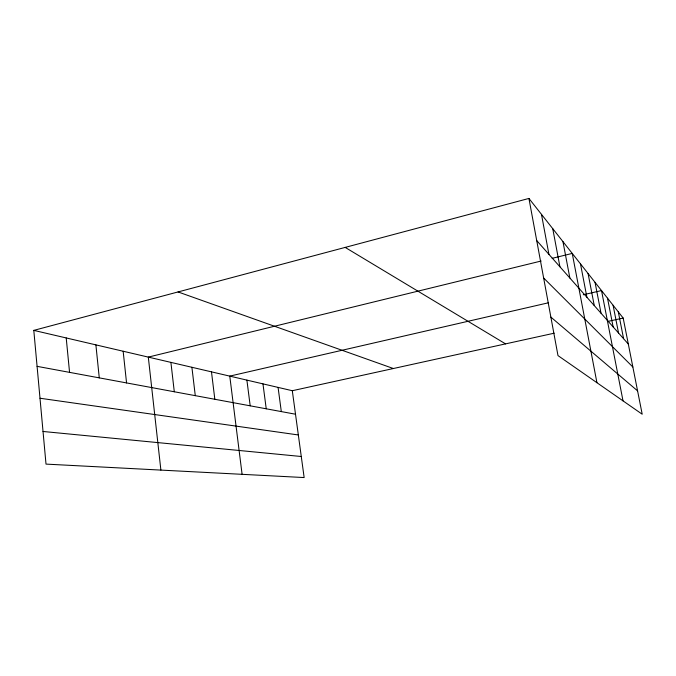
<?xml version="1.0" encoding="UTF-8"?>
<svg xmlns="http://www.w3.org/2000/svg" width="676" height="676" viewBox="0 0 676 676"><rect width="100%" height="100%" fill="white"/><g stroke="black" fill="none" stroke-linecap="round" stroke-linejoin="round"><path stroke-width="1.01" d="M33.8 330.378L292.302 390.72L304.149 477.56L46.01 464.108L33.8 330.378L528.928 198.44L623.171 318.05L642.2 414.219L557.987 355.593L528.928 198.44M541.163 261.02L148.306 357.105L160.888 470.09M552.191 258.325L572.242 253.415L596.933 382.709M548.608 302.747L229.772 376.118L242.101 474.324M583.253 294.77L601.513 290.57L623.018 400.868M292.302 390.72L554.176 333.2M608.037 321.37L623.171 318.05M43.027 431.474L301.276 456.503M39.994 398.24L298.336 434.964M37.087 366.35L295.505 414.219M178.058 291.939L393.364 368.521M345.191 247.408L505.547 343.881M550.872 317.103L637.578 390.863M543.639 277.997L632.854 367.009M536.719 240.571L628.308 344.042M618.303 311.873L623.593 338.71M613.098 305.265L618.548 333.014M607.513 298.184L613.14 326.897M595.049 282.365L601.04 313.233M588.061 273.493L594.263 305.569M580.49 263.877L586.903 297.254M562.956 241.628L569.86 278.005M552.748 228.674L559.922 266.775M541.468 214.351L548.929 254.362M278.073 387.399L281.309 411.591M262.964 383.867L266.234 408.803M246.892 380.115L250.196 405.828M211.478 371.851L214.833 399.279M191.899 367.279L195.279 395.654M170.901 362.378L174.29 391.767M123.159 351.241L126.556 382.929M95.891 344.878L99.271 377.867M66.214 337.949L69.56 372.366"/></g></svg>
